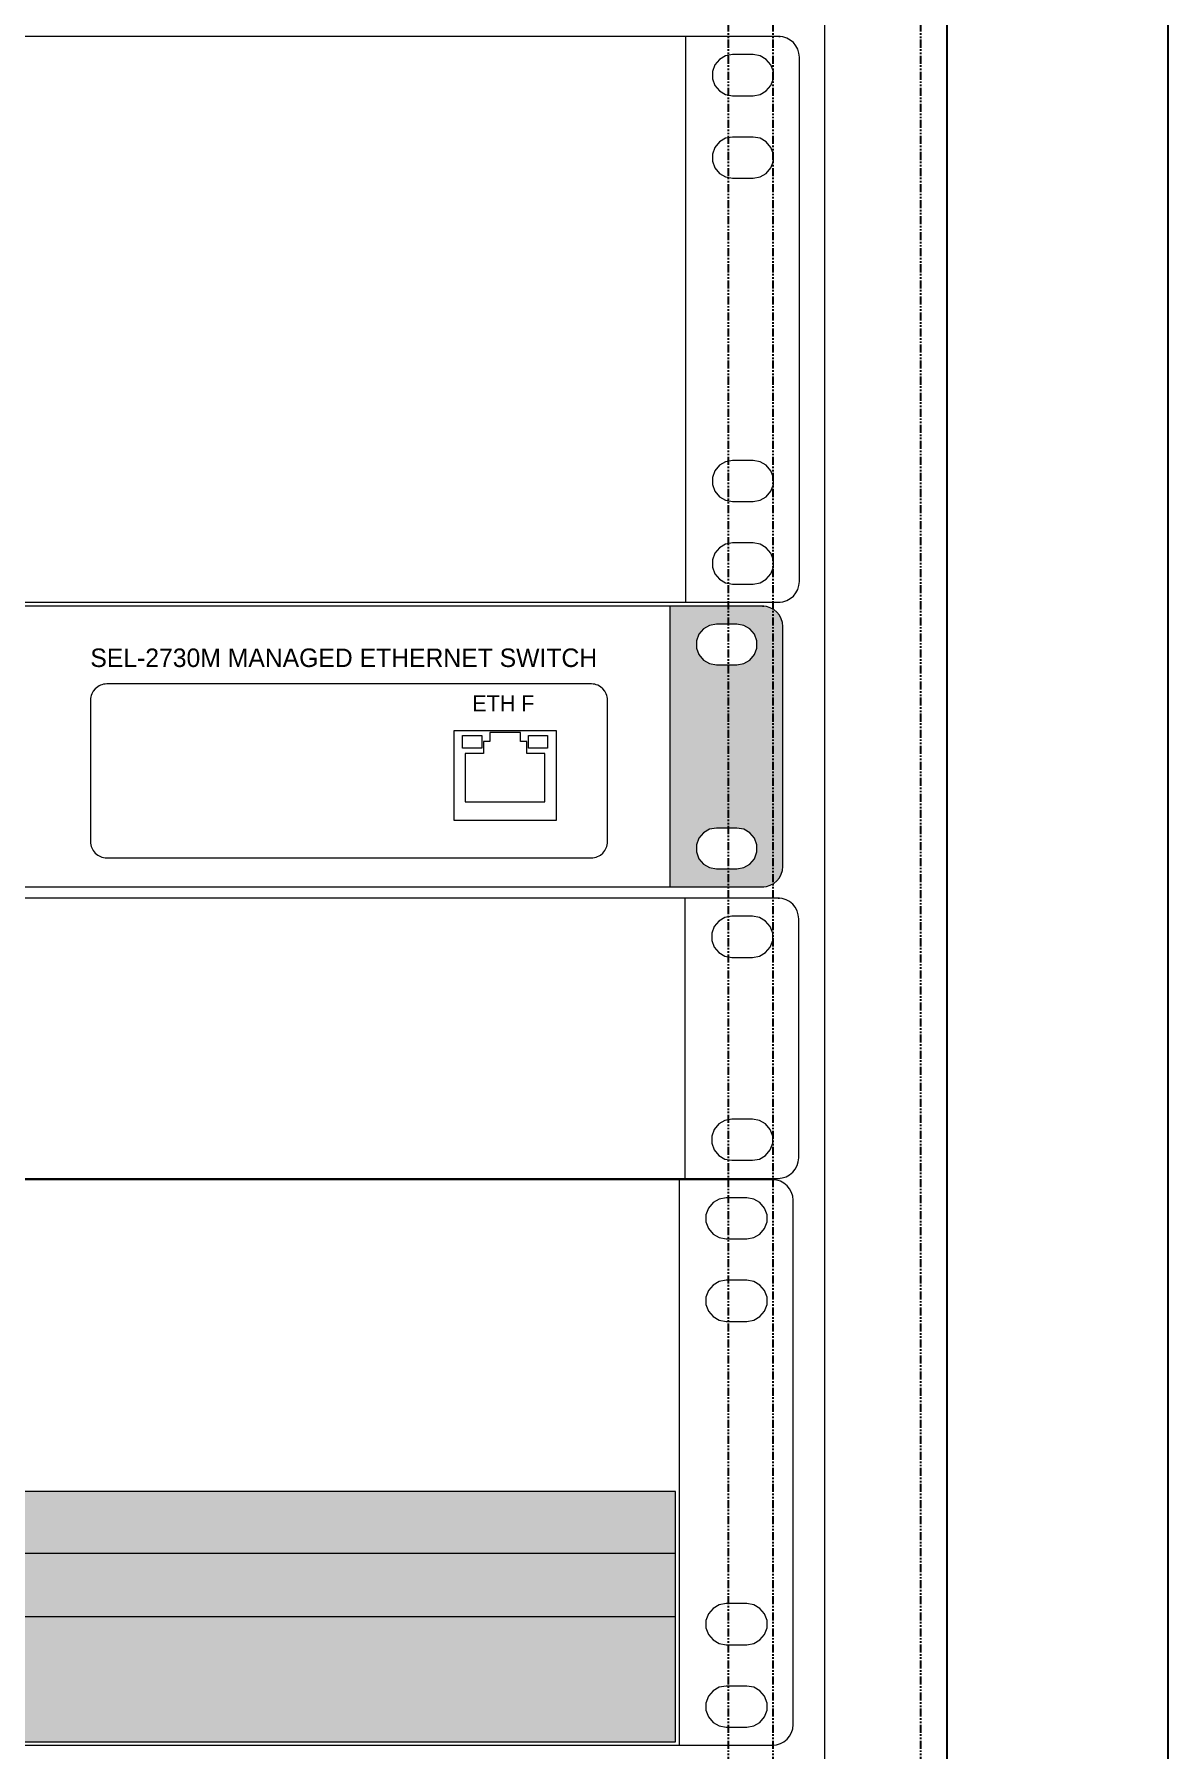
# Model space of a CAD drawing. Header units: millimetres. Extents: x 13198 to 24643, y -4481 to 8091.
# Drawn here: x 16598.7 to 16775.3, y 5888.4 to 6155.6 of the extents above; entities that cross this region are included whole.
import ezdxf

# ---------------------------------------------------------------- set-up
doc = ezdxf.new("R2010")
doc.units = ezdxf.units.MM
doc.header["$MEASUREMENT"] = 0
doc.linetypes.add('PHANTOM', pattern=[2.5, 1.25, -0.25, 0.25, -0.25, 0.25, -0.25])
for name, color, linetype in [('0. FORM', 7, 'Continuous'), ('2730M', 2, 'Continuous'), ('MTG-FRAME', 7, 'Continuous'), ('V-FRAME', 5, 'Continuous')]:
    doc.layers.add(name, color=color, linetype=linetype)

# ---------------------------------------------------------------- blocks, each defined once
blk = doc.blocks.new('a')
at = {"linetype": 'Continuous', "lineweight": -3}
h = blk.add_hatch(dxfattribs=at)
h.set_pattern_fill('ANGLE', color=253)
h.set_pattern_definition([(0, (0, 0), (0, 0.275), [0.2, -0.075]), (90, (0, 0), (-0.275, 2e-17), [0.2, -0.075])])
h.paths.add_polyline_path([(16439.73, 5542.7), (16425, 5542.7), (16424.38, 5542.64), (16423.78, 5542.46), (16423.22, 5542.16), (16422.74, 5541.77), (16422.34, 5541.28), (16422.05, 5540.73), (16421.86, 5540.13), (16421.8, 5539.5), (16421.8, 5501.86), (16421.86, 5501.23), (16422.05, 5500.63), (16422.34, 5500.08), (16422.74, 5499.59), (16423.22, 5499.2), (16423.78, 5498.9), (16424.38, 5498.72), (16425, 5498.66), (16425.2, 5498.66), (16439.73, 5498.66)])
h.paths.add_polyline_path([(16432.21, 5507.88), (16433.31, 5507.68), (16434.27, 5507.13), (16434.98, 5506.28), (16435.36, 5505.23), (16435.36, 5504.12), (16434.98, 5503.07), (16434.27, 5502.22), (16433.31, 5501.67), (16432.21, 5501.47), (16429.01, 5501.47), (16427.92, 5501.67), (16426.95, 5502.22), (16426.24, 5503.07), (16425.86, 5504.12), (16425.86, 5505.23), (16426.24, 5506.28), (16426.95, 5507.13), (16427.92, 5507.68), (16429.01, 5507.88)], flags=16)
h.paths.add_polyline_path([(16429.01, 5533.49), (16427.92, 5533.68), (16426.95, 5534.23), (16426.24, 5535.09), (16425.86, 5536.13), (16425.86, 5537.24), (16426.24, 5538.29), (16426.95, 5539.14), (16427.92, 5539.69), (16429.01, 5539.89), (16432.21, 5539.89), (16433.31, 5539.69), (16434.27, 5539.14), (16434.98, 5538.29), (16435.36, 5537.24), (16435.36, 5536.13), (16434.98, 5535.09), (16434.27, 5534.23), (16433.31, 5533.68), (16432.21, 5533.49)], flags=16)
h.paths.add_polyline_path([(16908.38, 5539.5), (16908.31, 5540.13), (16908.13, 5540.73), (16907.84, 5541.28), (16907.44, 5541.77), (16906.95, 5542.16), (16906.4, 5542.46), (16905.8, 5542.64), (16905.17, 5542.7), (16890.64, 5542.7), (16890.64, 5498.66), (16905.17, 5498.66), (16905.8, 5498.72), (16906.4, 5498.9), (16906.95, 5499.2), (16907.44, 5499.59), (16907.84, 5500.08), (16908.13, 5500.63), (16908.31, 5501.23), (16908.38, 5501.86)])
h.paths.add_polyline_path([(16897.97, 5507.88), (16901.17, 5507.88), (16902.26, 5507.68), (16903.22, 5507.13), (16903.94, 5506.28), (16904.32, 5505.23), (16904.32, 5504.12), (16903.94, 5503.07), (16903.22, 5502.22), (16902.26, 5501.67), (16901.17, 5501.47), (16897.97, 5501.47), (16896.87, 5501.67), (16895.91, 5502.22), (16895.19, 5503.07), (16894.81, 5504.12), (16894.81, 5505.23), (16895.19, 5506.28), (16895.91, 5507.13), (16896.87, 5507.68)], flags=16)
h.paths.add_polyline_path([(16897.97, 5533.49), (16896.87, 5533.68), (16895.91, 5534.23), (16895.19, 5535.09), (16894.81, 5536.13), (16894.81, 5537.24), (16895.19, 5538.29), (16895.91, 5539.14), (16896.87, 5539.69), (16897.97, 5539.89), (16901.17, 5539.89), (16902.26, 5539.69), (16903.22, 5539.14), (16903.94, 5538.29), (16904.32, 5537.24), (16904.32, 5536.13), (16903.94, 5535.09), (16903.22, 5534.23), (16902.26, 5533.68), (16901.17, 5533.49)], flags=16)
at = {"layer": '2730M', "color": 7, "linetype": 'ByBlock', "lineweight": 13}
for points in [[(16905.17, 5498.66), (16905.8, 5498.72), (16906.4, 5498.9), (16906.95, 5499.2), (16907.44, 5499.59), (16907.84, 5500.08), (16908.13, 5500.63), (16908.31, 5501.23), (16908.38, 5501.86), (16908.38, 5539.5), (16908.31, 5540.13), (16908.13, 5540.73), (16907.84, 5541.28), (16907.44, 5541.77), (16906.95, 5542.16), (16906.4, 5542.46), (16905.8, 5542.64), (16905.17, 5542.7), (16905.37, 5542.7), (16425.2, 5542.7)], [(16425.2, 5498.66), (16905.37, 5498.66)], [(16890.64, 5542.7), (16890.64, 5498.66)], [(16901.17, 5539.89), (16897.97, 5539.89), (16896.87, 5539.69), (16895.91, 5539.14), (16895.19, 5538.29), (16894.81, 5537.24), (16894.81, 5536.13), (16895.19, 5535.09), (16895.91, 5534.23), (16896.87, 5533.68), (16897.97, 5533.49), (16901.17, 5533.49), (16902.26, 5533.68), (16903.22, 5534.23), (16903.94, 5535.09), (16904.32, 5536.13), (16904.32, 5537.24), (16903.94, 5538.29), (16903.22, 5539.14), (16902.26, 5539.69), (16901.17, 5539.89)], [(16872.78, 5509.07), (16856.78, 5509.07), (16856.78, 5523.21), (16872.78, 5523.21), (16872.78, 5509.07)], [(16858.11, 5522.42), (16861.11, 5522.42), (16861.11, 5520.4), (16858.11, 5520.4), (16858.11, 5522.42)], [(16868.17, 5519.59), (16868.17, 5521.45), (16867.22, 5521.45), (16867.22, 5522.89), (16862.37, 5522.89), (16862.37, 5521.45), (16861.41, 5521.45), (16861.41, 5519.59), (16858.53, 5519.59), (16858.53, 5512), (16871.03, 5512), (16871.03, 5519.59), (16868.17, 5519.59)], [(16871.46, 5520.4), (16868.46, 5520.4), (16868.46, 5522.42), (16871.46, 5522.42), (16871.46, 5520.4)], [(16897.97, 5507.88), (16896.87, 5507.68), (16895.91, 5507.13), (16895.19, 5506.28), (16894.81, 5505.23), (16894.81, 5504.12), (16895.19, 5503.07), (16895.91, 5502.22), (16896.87, 5501.67), (16897.97, 5501.47), (16901.17, 5501.47), (16902.26, 5501.67), (16903.22, 5502.22), (16903.94, 5503.07), (16904.32, 5504.12), (16904.32, 5505.23), (16903.94, 5506.28), (16903.22, 5507.13), (16902.26, 5507.68), (16901.17, 5507.88), (16897.97, 5507.88)]]:
    blk.add_lwpolyline(points, dxfattribs=at)
blk.add_lwpolyline([(16802.27, 5530.49), (16802, 5530.48), (16801.75, 5530.44), (16801.5, 5530.38), (16801.27, 5530.29), (16801.05, 5530.18), (16800.83, 5530.05), (16800.45, 5529.74), (16800.14, 5529.36), (16800.01, 5529.15), (16799.91, 5528.93), (16799.82, 5528.69), (16799.76, 5528.45), (16799.72, 5528.19), (16799.7, 5527.93), (16799.7, 5527.91), (16799.7, 5527.87), (16799.7, 5527.79), (16799.7, 5527.68), (16799.7, 5527.55), (16799.7, 5527.38), (16799.7, 5527.19), (16799.7, 5526.98), (16799.7, 5526.48), (16799.7, 5525.88), (16799.7, 5525.21), (16799.7, 5524.47), (16799.7, 5523.66), (16799.7, 5522.79), (16799.7, 5521.87), (16799.7, 5520.92), (16799.7, 5519.93), (16799.7, 5518.91), (16799.7, 5516.85), (16799.7, 5514.78), (16799.7, 5513.76), (16799.7, 5512.78), (16799.7, 5511.82), (16799.7, 5510.9), (16799.7, 5510.03), (16799.7, 5509.22), (16799.7, 5508.48), (16799.7, 5507.81), (16799.7, 5507.21), (16799.7, 5506.71), (16799.7, 5506.5), (16799.7, 5506.31), (16799.7, 5506.14), (16799.7, 5506.01), (16799.7, 5505.9), (16799.7, 5505.82), (16799.7, 5505.78), (16799.7, 5505.76), (16799.72, 5505.5), (16799.76, 5505.24), (16799.82, 5505), (16799.91, 5504.76), (16800.01, 5504.54), (16800.14, 5504.33), (16800.45, 5503.95), (16800.83, 5503.64), (16801.05, 5503.51), (16801.27, 5503.4), (16801.5, 5503.31), (16801.75, 5503.25), (16802, 5503.21), (16802.27, 5503.2), (16802.28, 5503.2), (16802.32, 5503.2), (16802.39, 5503.2), (16802.48, 5503.2), (16802.6, 5503.2), (16802.75, 5503.2), (16802.92, 5503.2), (16803.12, 5503.2), (16803.59, 5503.2), (16804.15, 5503.2), (16804.8, 5503.2), (16805.53, 5503.2), (16806.35, 5503.2), (16807.25, 5503.2), (16808.23, 5503.2), (16809.28, 5503.2), (16810.4, 5503.2), (16811.59, 5503.2), (16812.84, 5503.2), (16814.15, 5503.2), (16815.51, 5503.2), (16816.93, 5503.2), (16818.39, 5503.2), (16819.9, 5503.2), (16821.45, 5503.2), (16823.04, 5503.2), (16824.67, 5503.2), (16826.33, 5503.2), (16828.01, 5503.2), (16829.72, 5503.2), (16833.19, 5503.2), (16836.73, 5503.2), (16840.29, 5503.2), (16843.85, 5503.2), (16847.38, 5503.2), (16850.85, 5503.2), (16852.56, 5503.2), (16854.25, 5503.2), (16855.9, 5503.2), (16857.53, 5503.2), (16859.12, 5503.2), (16860.67, 5503.2), (16862.18, 5503.2), (16863.64, 5503.2), (16865.06, 5503.2), (16866.42, 5503.2), (16867.73, 5503.2), (16868.98, 5503.2), (16870.17, 5503.2), (16871.29, 5503.2), (16872.34, 5503.2), (16873.32, 5503.2), (16874.22, 5503.2), (16875.04, 5503.2), (16875.78, 5503.2), (16876.43, 5503.2), (16876.99, 5503.2), (16877.45, 5503.2), (16877.65, 5503.2), (16877.82, 5503.2), (16877.97, 5503.2), (16878.09, 5503.2), (16878.18, 5503.2), (16878.25, 5503.2), (16878.29, 5503.2), (16878.31, 5503.2), (16878.57, 5503.21), (16878.82, 5503.25), (16879.07, 5503.31), (16879.3, 5503.4), (16879.53, 5503.51), (16879.74, 5503.64), (16880.12, 5503.95), (16880.43, 5504.33), (16880.56, 5504.54), (16880.67, 5504.76), (16880.75, 5505), (16880.81, 5505.24), (16880.85, 5505.5), (16880.87, 5505.76), (16880.87, 5505.78), (16880.87, 5505.82), (16880.87, 5505.9), (16880.87, 5506.01), (16880.87, 5506.15), (16880.87, 5506.31), (16880.87, 5506.5), (16880.87, 5506.71), (16880.87, 5507.22), (16880.87, 5507.81), (16880.87, 5508.48), (16880.87, 5509.22), (16880.87, 5510.04), (16880.87, 5510.9), (16880.87, 5511.82), (16880.87, 5512.78), (16880.87, 5513.76), (16880.87, 5514.78), (16880.87, 5516.85), (16880.87, 5518.91), (16880.87, 5519.93), (16880.87, 5520.92), (16880.87, 5521.87), (16880.87, 5522.79), (16880.87, 5523.66), (16880.87, 5524.47), (16880.87, 5525.21), (16880.87, 5525.89), (16880.87, 5526.48), (16880.87, 5526.98), (16880.87, 5527.19), (16880.87, 5527.38), (16880.87, 5527.55), (16880.87, 5527.68), (16880.87, 5527.79), (16880.87, 5527.87), (16880.87, 5527.92), (16880.87, 5527.93), (16880.85, 5528.19), (16880.81, 5528.45), (16880.75, 5528.69), (16880.67, 5528.93), (16880.43, 5529.36), (16880.12, 5529.74), (16879.75, 5530.05), (16879.33, 5530.29), (16879.1, 5530.38), (16878.86, 5530.44), (16878.62, 5530.48), (16878.36, 5530.49), (16878.35, 5530.49), (16878.31, 5530.49), (16878.24, 5530.49), (16878.15, 5530.49), (16878.03, 5530.49), (16877.88, 5530.49), (16877.71, 5530.49), (16877.51, 5530.49), (16877.04, 5530.49), (16876.48, 5530.49), (16875.83, 5530.49), (16875.09, 5530.49), (16874.27, 5530.49), (16873.37, 5530.49), (16872.39, 5530.49), (16871.34, 5530.49), (16870.22, 5530.49), (16869.03, 5530.49), (16867.78, 5530.49), (16866.47, 5530.49), (16865.11, 5530.49), (16863.69, 5530.49), (16862.23, 5530.49), (16860.71, 5530.49), (16859.16, 5530.49), (16857.57, 5530.49), (16855.94, 5530.49), (16854.29, 5530.49), (16852.6, 5530.49), (16850.89, 5530.49), (16847.41, 5530.49), (16843.88, 5530.49), (16840.32, 5530.49), (16836.75, 5530.49), (16833.22, 5530.49), (16829.74, 5530.49), (16828.03, 5530.49), (16826.34, 5530.49), (16824.69, 5530.49), (16823.06, 5530.49), (16821.47, 5530.49), (16819.92, 5530.49), (16818.4, 5530.49), (16816.94, 5530.49), (16815.52, 5530.49), (16814.16, 5530.49), (16812.85, 5530.49), (16811.6, 5530.49), (16810.41, 5530.49), (16809.29, 5530.49), (16808.24, 5530.49), (16807.26, 5530.49), (16806.36, 5530.49), (16805.54, 5530.49), (16804.8, 5530.49), (16804.15, 5530.49), (16803.59, 5530.49), (16803.12, 5530.49), (16802.92, 5530.49), (16802.75, 5530.49), (16802.61, 5530.49), (16802.48, 5530.49), (16802.39, 5530.49), (16802.32, 5530.49), (16802.28, 5530.49), (16802.27, 5530.49)], close=True, dxfattribs=at)
at = {"layer": '2730M', "color": 7, "linetype": 'ByBlock', "lineweight": 13, "attachment_point": 7}
for s, insert, char_height in [('\\fInterstate-Regular|b0|i0|c0|p34;\\W1;SEL-2730M MANAGED ETHERNET SWITCH', (16799.67, 5533.11), 2.9018), ('\\fInterstate-Regular|b0|i0|c0|p34;\\W1;ETH F', (16859.64, 5526.2), 2.5182)]:
    blk.add_mtext(s, dxfattribs=dict(at, insert=insert, char_height=char_height))
blk = doc.blocks.new('keyboard')
at = {"lineweight": 13}
h = blk.add_hatch(dxfattribs=at)
h.set_pattern_fill('DASH', color=250, scale=10)
h.paths.add_polyline_path([(41850.56, 4315.5), (41850.56, 4325.12), (41400.89, 4325.12), (41400.89, 4315.5)])
h = blk.add_hatch(dxfattribs=at)
h.set_pattern_fill('DASH', color=250, scale=10)
h.paths.add_polyline_path([(41850.56, 4305.61), (41850.56, 4315.5), (41400.89, 4315.5), (41400.89, 4305.61)])
h.paths.add_polyline_path([(41850.56, 4286.1), (41850.56, 4305.61), (41400.89, 4305.61), (41400.89, 4286.1)])
at = {"color": 250, "lineweight": 13}
for p, q in [((41400.89, 4315.5), (41850.56, 4315.5)), ((41400.89, 4305.61), (41850.56, 4305.61))]:
    blk.add_line(p, q, dxfattribs=at)
blk.add_lwpolyline([(41400.89, 4286.1), (41850.56, 4286.1), (41850.56, 4325.12), (41400.89, 4325.12)], close=True, dxfattribs=at)
at = {"layer": '2730M', "color": 7, "lineweight": 13}
for p, q in [((41865.86, 4373.67), (41385.69, 4373.67)), ((41866.29, 4373.61), (41865.67, 4373.67)), ((41865.67, 4373.67), (41865.86, 4373.67)), ((41866.89, 4373.43), (41866.29, 4373.61)), ((41867.44, 4373.13), (41866.89, 4373.43)), ((41867.93, 4372.74), (41867.44, 4373.13)), ((41868.33, 4372.25), (41867.93, 4372.74)), ((41868.62, 4371.7), (41868.33, 4372.25)), ((41868.81, 4371.1), (41868.62, 4371.7)), ((41868.87, 4370.47), (41868.81, 4371.1)), ((41868.87, 4288.78), (41868.87, 4370.47)), ((41867.44, 4286.12), (41867.93, 4286.52)), ((41867.93, 4286.52), (41868.33, 4287)), ((41868.33, 4287), (41868.62, 4287.55)), ((41868.62, 4287.55), (41868.81, 4288.15)), ((41868.81, 4288.15), (41868.87, 4288.78)), ((41385.69, 4285.58), (41865.86, 4285.58)), ((41865.67, 4285.58), (41866.29, 4285.64)), ((41866.29, 4285.64), (41866.89, 4285.82)), ((41866.89, 4285.82), (41867.44, 4286.12))]:
    blk.add_line(p, q, dxfattribs=at)
at = {"layer": '2730M', "color": 250, "lineweight": 13}
blk.add_line((41851.13, 4285.58), (41851.13, 4285.58), dxfattribs=at)
at = {"layer": '2730M', "color": 7, "lineweight": 13}
for points in [[(41851.13, 4373.67), (41851.13, 4285.58)], [(41861.66, 4370.86), (41858.46, 4370.86), (41857.36, 4370.66), (41856.4, 4370.11), (41855.68, 4369.26), (41855.3, 4368.21), (41855.3, 4367.1), (41855.68, 4366.05), (41856.4, 4365.2), (41857.36, 4364.65), (41858.46, 4364.45), (41861.66, 4364.45), (41862.75, 4364.65), (41863.71, 4365.2), (41864.43, 4366.05), (41864.81, 4367.1), (41864.81, 4368.21), (41864.43, 4369.26), (41863.71, 4370.11), (41862.75, 4370.66), (41861.66, 4370.86)], [(41858.46, 4351.61), (41861.66, 4351.61), (41862.75, 4351.81), (41863.71, 4352.36), (41864.43, 4353.21), (41864.81, 4354.26), (41864.81, 4355.37), (41864.43, 4356.41), (41863.71, 4357.27), (41862.75, 4357.82), (41861.66, 4358.02), (41858.46, 4358.02), (41857.36, 4357.82), (41856.4, 4357.27), (41855.68, 4356.41), (41855.3, 4355.37), (41855.3, 4354.26), (41855.68, 4353.21), (41856.4, 4352.36), (41857.36, 4351.81), (41858.46, 4351.61)], [(41858.46, 4301.24), (41861.66, 4301.24), (41862.75, 4301.43), (41863.71, 4301.98), (41864.43, 4302.84), (41864.81, 4303.88), (41864.81, 4304.99), (41864.43, 4306.04), (41863.71, 4306.89), (41862.75, 4307.45), (41861.66, 4307.64), (41858.46, 4307.64), (41857.36, 4307.45), (41856.4, 4306.89), (41855.68, 4306.04), (41855.3, 4304.99), (41855.3, 4303.88), (41855.68, 4302.84), (41856.4, 4301.98), (41857.36, 4301.43), (41858.46, 4301.24)], [(41858.46, 4294.8), (41857.36, 4294.6), (41856.4, 4294.05), (41855.68, 4293.2), (41855.3, 4292.15), (41855.3, 4291.04), (41855.68, 4290), (41856.4, 4289.14), (41857.36, 4288.59), (41858.46, 4288.4), (41861.66, 4288.4), (41862.75, 4288.59), (41863.71, 4289.14), (41864.43, 4290), (41864.81, 4291.04), (41864.81, 4292.15), (41864.43, 4293.2), (41863.71, 4294.05), (41862.75, 4294.6), (41861.66, 4294.8), (41858.46, 4294.8)]]:
    blk.add_lwpolyline(points, dxfattribs=at)
blk = doc.blocks.new('blank 2u')
at = {"layer": '2730M', "color": 250, "lineweight": 0}
for p, q in [((41623.98, 4635.59), (41143.81, 4635.59)), ((41624.41, 4635.53), (41623.78, 4635.59)), ((41623.78, 4635.59), (41623.98, 4635.59)), ((41625.01, 4635.35), (41624.41, 4635.53)), ((41625.56, 4635.05), (41625.01, 4635.35)), ((41626.05, 4634.65), (41625.56, 4635.05)), ((41626.45, 4634.17), (41626.05, 4634.65)), ((41626.74, 4633.62), (41626.45, 4634.17)), ((41626.92, 4633.02), (41626.74, 4633.62)), ((41626.99, 4632.39), (41626.92, 4633.02)), ((41626.99, 4550.7), (41626.99, 4632.39)), ((41625.56, 4548.04), (41626.05, 4548.44)), ((41626.05, 4548.44), (41626.45, 4548.92)), ((41626.45, 4548.92), (41626.74, 4549.47)), ((41626.74, 4549.47), (41626.92, 4550.07)), ((41626.92, 4550.07), (41626.99, 4550.7)), ((41143.81, 4547.5), (41623.98, 4547.5)), ((41609.25, 4547.5), (41609.25, 4547.5)), ((41623.78, 4547.5), (41624.41, 4547.56)), ((41624.41, 4547.56), (41625.01, 4547.74)), ((41625.01, 4547.74), (41625.56, 4548.04))]:
    blk.add_line(p, q, dxfattribs=at)
for points in [[(41609.25, 4635.59), (41609.25, 4547.5)], [(41619.78, 4632.78), (41616.58, 4632.78), (41615.48, 4632.58), (41614.52, 4632.03), (41613.8, 4631.18), (41613.42, 4630.13), (41613.42, 4629.02), (41613.8, 4627.97), (41614.52, 4627.12), (41615.48, 4626.57), (41616.58, 4626.37), (41619.78, 4626.37), (41620.87, 4626.57), (41621.83, 4627.12), (41622.55, 4627.97), (41622.93, 4629.02), (41622.93, 4630.13), (41622.55, 4631.18), (41621.83, 4632.03), (41620.87, 4632.58), (41619.78, 4632.78)], [(41616.58, 4613.53), (41619.78, 4613.53), (41620.87, 4613.73), (41621.83, 4614.28), (41622.55, 4615.13), (41622.93, 4616.18), (41622.93, 4617.29), (41622.55, 4618.33), (41621.83, 4619.19), (41620.87, 4619.74), (41619.78, 4619.93), (41616.58, 4619.93), (41615.48, 4619.74), (41614.52, 4619.19), (41613.8, 4618.33), (41613.42, 4617.29), (41613.42, 4616.18), (41613.8, 4615.13), (41614.52, 4614.28), (41615.48, 4613.73), (41616.58, 4613.53)], [(41616.58, 4563.16), (41619.78, 4563.16), (41620.87, 4563.35), (41621.83, 4563.9), (41622.55, 4564.76), (41622.93, 4565.8), (41622.93, 4566.91), (41622.55, 4567.96), (41621.83, 4568.81), (41620.87, 4569.36), (41619.78, 4569.56), (41616.58, 4569.56), (41615.48, 4569.36), (41614.52, 4568.81), (41613.8, 4567.96), (41613.42, 4566.91), (41613.42, 4565.8), (41613.8, 4564.76), (41614.52, 4563.9), (41615.48, 4563.35), (41616.58, 4563.16)], [(41616.58, 4556.72), (41615.48, 4556.52), (41614.52, 4555.97), (41613.8, 4555.12), (41613.42, 4554.07), (41613.42, 4552.96), (41613.8, 4551.91), (41614.52, 4551.06), (41615.48, 4550.51), (41616.58, 4550.31), (41619.78, 4550.31), (41620.87, 4550.51), (41621.83, 4551.06), (41622.55, 4551.91), (41622.93, 4552.96), (41622.93, 4554.07), (41622.55, 4555.12), (41621.83, 4555.97), (41620.87, 4556.52), (41619.78, 4556.72), (41616.58, 4556.72)]]:
    blk.add_lwpolyline(points, dxfattribs=at)
blk = doc.blocks.new('blank 1u')
at = {"layer": '2730M', "color": 250, "lineweight": 0}
blk.add_line((42639.24, 3521.95), (42639.24, 3521.95), dxfattribs=at)
for points in [[(42653.77, 3521.95), (42654.4, 3522.01), (42655, 3522.2), (42655.55, 3522.49), (42656.04, 3522.89), (42656.44, 3523.38), (42656.73, 3523.93), (42656.91, 3524.53), (42656.98, 3525.15), (42656.98, 3562.4), (42656.91, 3563.02), (42656.73, 3563.62), (42656.44, 3564.18), (42656.04, 3564.66), (42655.55, 3565.06), (42655, 3565.35), (42654.4, 3565.54), (42653.77, 3565.6), (42653.97, 3565.6), (42173.8, 3565.6)], [(42173.8, 3521.95), (42653.97, 3521.95)], [(42639.24, 3565.6), (42639.24, 3521.95)], [(42649.77, 3562.78), (42646.57, 3562.78), (42645.47, 3562.59), (42644.51, 3562.03), (42643.79, 3561.18), (42643.41, 3560.14), (42643.41, 3559.02), (42643.79, 3557.98), (42644.51, 3557.13), (42645.47, 3556.57), (42646.57, 3556.38), (42649.77, 3556.38), (42650.86, 3556.57), (42651.82, 3557.13), (42652.54, 3557.98), (42652.92, 3559.02), (42652.92, 3560.14), (42652.54, 3561.18), (42651.82, 3562.03), (42650.86, 3562.59), (42649.77, 3562.78)], [(42646.57, 3531.17), (42645.47, 3530.98), (42644.51, 3530.42), (42643.79, 3529.57), (42643.41, 3528.53), (42643.41, 3527.42), (42643.79, 3526.37), (42644.51, 3525.52), (42645.47, 3524.96), (42646.57, 3524.77), (42649.77, 3524.77), (42650.86, 3524.96), (42651.82, 3525.52), (42652.54, 3526.37), (42652.92, 3527.42), (42652.92, 3528.53), (42652.54, 3529.57), (42651.82, 3530.42), (42650.86, 3530.98), (42649.77, 3531.17), (42646.57, 3531.17)]]:
    blk.add_lwpolyline(points, dxfattribs=at)

msp = doc.modelspace()

# ---------------------------------------------------------------- linework, layer by layer
at = {"layer": '0. FORM', "color": 7, "linetype": 'Continuous', "lineweight": 13}
msp.add_line((16721.80869, 6689.34267), (16721.80869, 5044.69267), dxfattribs=at)
at = {"layer": 'MTG-FRAME', "color": 4, "linetype": 'PHANTOM'}
for p, q in [((16706.80859, 6714.75801), (16706.80859, 4994.75801)), ((16713.75859, 6714.75801), (16713.75859, 4994.75801)), ((16736.80859, 6714.75801), (16736.80859, 4994.75801))]:
    msp.add_line(p, q, dxfattribs=at)
at = {"layer": 'V-FRAME'}
for p, q in [((16740.90848, 6715.75801), (16740.90848, 4993.75801)), ((16775.30848, 6715.75801), (16775.30848, 4993.75801))]:
    msp.add_line(p, q, dxfattribs=at)

# ---------------------------------------------------------------- block references
at = {"color": 7, "linetype": 'Continuous', "lineweight": -3}
for name, p in [('blank 2u', (-24909.06844, 1519.64466)), ('blank 1u', (-25939.15922, 2455.41612)), ('keyboard', (-25151.93921, 1603.481))]:
    msp.add_blockref(name, p, dxfattribs=at)
at = {"color": 4, "linetype": 'Continuous', "lineweight": -3, "xscale": 0.9926555901407088, "yscale": 0.9926555901407088, "zscale": 0.9926555901407088}
msp.add_blockref('a', (-68.85892, 564.51174), dxfattribs=at)

doc.saveas('drawing.dxf')
